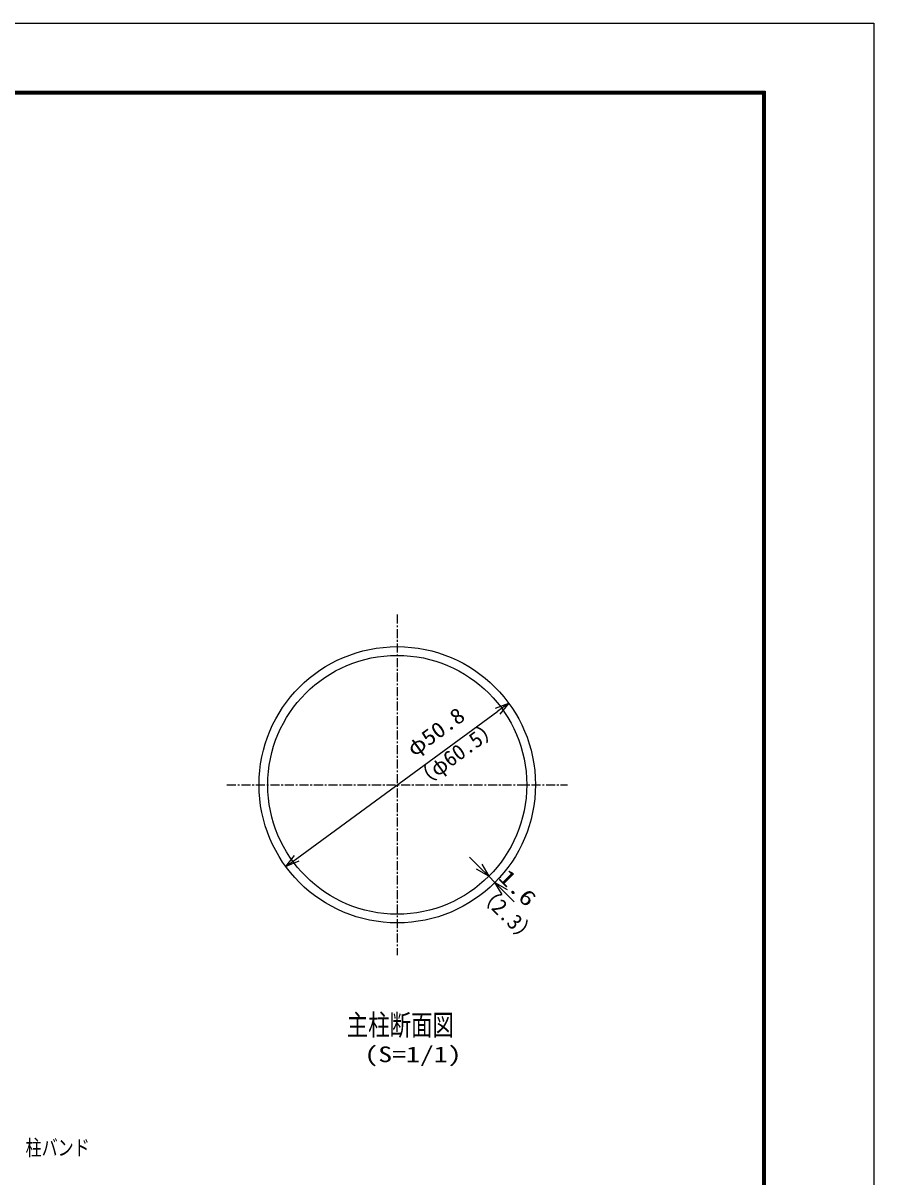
# Model space of a CAD drawing. Units: millimetres, scale not verified. Extents: x -5021 to 5021, y -4266 to 4266.
# Drawn here: x 2675 to 5021, y -1148 to 2034 of the extents above; entities that cross this region are included whole.
import ezdxf
from ezdxf.enums import TextEntityAlignment as Align

# ---------------------------------------------------------------- set-up
doc = ezdxf.new("R2010")
doc.units = ezdxf.units.MM
doc.header["$LTSCALE"] = 20
doc.linetypes.add('USER1', pattern=[2, 1.25, -0.25, 0.25, -0.25])
for name, color, linetype, lineweight in [('0-1_0', 7, 'Continuous', 25), ('0-5_center', 2, 'USER1', 25), ('0-E_HATCH_-L', 3, 'Continuous', 25)]:
    doc.layers.add(name, color=color, linetype=linetype, lineweight=lineweight)
doc.styles.add('ＭＳ ゴシック', font='')
doc.styles.get('ＭＳ ゴシック').set_extended_font_data('MS Gothic')

# ---------------------------------------------------------------- blocks, each defined once
blk = doc.blocks.new('_Open30')
at = {"layer": '0-1_0', "color": 2}
blk.add_line((0, 0), (-20, 0), dxfattribs=at)
blk.add_lwpolyline([(-20, 5.36), (0, 0), (-20, -5.36)], dxfattribs=at)

msp = doc.modelspace()

# ---------------------------------------------------------------- linework, layer by layer
at = {"layer": '0-1_0', "color": 2}
for p, q in [((3932.77, -292.75), (3906.26, -266.23)), ((3959.29, -319.27), (3976.26, -336.24)), ((4002.78, -362.75), (4029.29, -389.27))]:
    msp.add_line(p, q, dxfattribs=at)
at = {"layer": '0-1_0', "color": 1}
for p, q in [((3975.2, -303.36), (3969.9, -308.66)), ((3992.17, -320.33), (3986.87, -325.63))]:
    msp.add_line(p, q, dxfattribs=at)
at = {"layer": '0-1_0', "color": 3}
msp.add_lwpolyline([(-3889.01, 2034.12), (5020.99, 2034.12), (5020.99, -4265.88), (-3889.01, -4265.88)], close=True, dxfattribs=at)
at = {"layer": '0-1_0'}
for points in [[(-3589.01, 1846.62), (4720.99, 1846.62), (4720.99, -4078.38), (-3589.01, -4078.38)], [(-3587.14, 1844.75), (4719.11, 1844.75), (4719.11, -4076.5), (-3587.14, -4076.5)], [(-3585.26, 1842.87), (4717.24, 1842.87), (4717.24, -4074.63), (-3585.26, -4074.63)], [(-3583.39, 1841), (4715.36, 1841), (4715.36, -4072.75), (-3583.39, -4072.75)], [(-3581.51, 1839.12), (4713.49, 1839.12), (4713.49, -4070.88), (-3581.51, -4070.88)]]:
    msp.add_lwpolyline(points, close=True, dxfattribs=at)
for radius in [381, 357]:
    msp.add_circle((3706.85, -66.83), radius, dxfattribs=at)
at = {"layer": '0-5_center'}
for p, q in [((3706.85, 402.79), (3706.85, -536.45)), ((3237.23, -66.83), (4176.48, -66.83))]:
    msp.add_line(p, q, dxfattribs=at)
at = {"layer": '0-E_HATCH_-L', "color": 2}
msp.add_line((3429.71, -269.77), (3984, 136.11), dxfattribs=at)

# ---------------------------------------------------------------- block references
at = {"layer": '0-1_0', "xscale": 1.875, "yscale": 1.875}
for p, rotation in [((3959.29, -319.27), 315), ((3976.26, -336.24), 135)]:
    msp.add_blockref('_Open30', p, dxfattribs=dict(at, rotation=rotation))
at = {"layer": '0-E_HATCH_-L', "xscale": 1.875, "yscale": 1.875}
for p, rotation in [((4014.25, 158.26), 36.2132), ((3399.45, -291.92), 216.2132)]:
    msp.add_blockref('_Open30', p, dxfattribs=dict(at, rotation=rotation))

# ---------------------------------------------------------------- texts
at = {"layer": '0-1_0', "color": 3, "style": 'ＭＳ ゴシック', "width": 1.3}
msp.add_text('1.6', height=43.26, rotation=315, dxfattribs=at).set_placement((3973.72, -334.87), align=Align.BOTTOM_LEFT)
at = {"layer": '0-1_0', "color": 3, "style": 'ＭＳ ゴシック'}
msp.add_text('（2.3）', height=43.3, rotation=315, dxfattribs=at).set_placement((3912.91, -375.71), align=Align.BOTTOM_LEFT)
for s, height, width, p in [('主柱断面図', 57.77, 0.75, (3567.66, -775.58)), ('(S=1/1)', 43.26, 1.3, (3616.23, -844.94)), ('柱バンド', 43.26, 0.75, (2682.22, -1102.34))]:
    msp.add_text(s, height=height, dxfattribs=dict(at, width=width)).set_placement(p, align=Align.BOTTOM_LEFT)
at = {"layer": '0-E_HATCH_-L', "style": 'ＭＳ ゴシック', "width": 1.1}
msp.add_text('φ50.8', height=43.3, rotation=36.213, dxfattribs=at).set_placement((3761.17, -1.32), align=Align.BOTTOM_LEFT)
at = {"layer": '0-E_HATCH_-L', "style": 'ＭＳ ゴシック'}
msp.add_text('（φ60.5）', height=43.26, rotation=36.213, dxfattribs=at).set_placement((3776.99, -91.98), align=Align.BOTTOM_LEFT)

doc.saveas('drawing.dxf')
